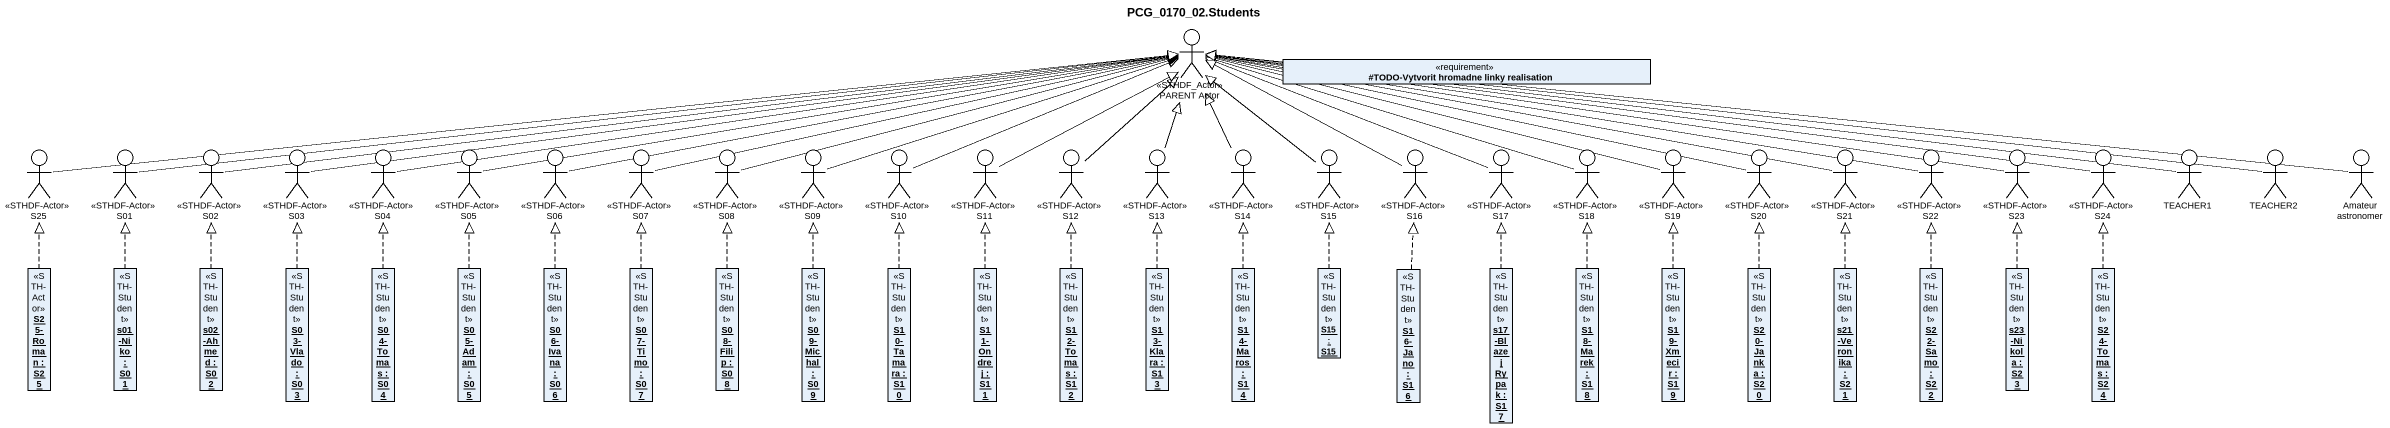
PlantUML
@startuml
title PCG_0170_02.Students
allowmixing
hide circle
hide empty members
actor "PARENT Actor" as PARENT_Actor <<STHDF_Actor>>
class "#TODO-Vytvorit hromadne linky realisation" as TODO_Vytvorit_hromadne <<requirement>>
actor S25 <<STHDF-Actor>>
actor S01 <<STHDF-Actor>>
actor S02 <<STHDF-Actor>>
actor S03 <<STHDF-Actor>>
actor S04 <<STHDF-Actor>>
actor S05 <<STHDF-Actor>>
actor S06 <<STHDF-Actor>>
actor S07 <<STHDF-Actor>>
actor S08 <<STHDF-Actor>>
actor S09 <<STHDF-Actor>>
actor S10 <<STHDF-Actor>>
actor S11 <<STHDF-Actor>>
actor S12 <<STHDF-Actor>>
actor S13 <<STHDF-Actor>>
actor S14 <<STHDF-Actor>>
actor S15 <<STHDF-Actor>>
actor S16 <<STHDF-Actor>>
actor S17 <<STHDF-Actor>>
actor S18 <<STHDF-Actor>>
actor S19 <<STHDF-Actor>>
actor S20 <<STHDF-Actor>>
actor S21 <<STHDF-Actor>>
actor S22 <<STHDF-Actor>>
actor S23 <<STHDF-Actor>>
actor S24 <<STHDF-Actor>>
actor TEACHER1
actor TEACHER2
actor "Amateur astronomer" as Amateur_astronomer
object "S25-Roman : S25" as S25_Roman <<STH-Actor>>
object "s01-Niko : S01" as s01_Niko <<STH-Student>>
object "s02-Ahmed : S02" as s02_Ahmed <<STH-Student>>
object "S03-Vlado : S03" as S03_Vlado <<STH-Student>>
object "S04-Tomas : S04" as S04_Tomas <<STH-Student>>
object "S05-Adam : S05" as S05_Adam <<STH-Student>>
object "S06-Ivana : S06" as S06_Ivana <<STH-Student>>
object "S07-Timo : S07" as S07_Timo <<STH-Student>>
object "S08-Filip : S08" as S08_Filip <<STH-Student>>
object "S09-Michal : S09" as S09_Michal <<STH-Student>>
object "S10-Tamara : S10" as S10_Tamara <<STH-Student>>
object "S11-Ondrej : S11" as S11_Ondrej <<STH-Student>>
object "S12-Tomas : S12" as S12_Tomas <<STH-Student>>
object "S13-Klara : S13" as S13_Klara <<STH-Student>>
object "S14-Maros : S14" as S14_Maros <<STH-Student>>
object "S15 : S15" as S15_2 <<STH-Student>>
object "S16-Jano : S16" as S16_Jano <<STH-Student>>
object "s17-Blazej Rypak : S17" as s17_Blazej_Rypak <<STH-Student>>
object "S18-Marek : S18" as S18_Marek <<STH-Student>>
object "S19-Xmecir : S19" as S19_Xmecir <<STH-Student>>
object "S20-Janka : S20" as S20_Janka <<STH-Student>>
object "s21-Veronika : S21" as s21_Veronika <<STH-Student>>
object "S22-Samo : S22" as S22_Samo <<STH-Student>>
object "s23-Nikola : S23" as s23_Nikola <<STH-Student>>
object "S24-Tomas : S24" as S24_Tomas <<STH-Student>>
S25 -right-|> PARENT_Actor
S01 -right-|> PARENT_Actor
S02 -right-|> PARENT_Actor
S03 -right-|> PARENT_Actor
S04 -right-|> PARENT_Actor
S05 -right-|> PARENT_Actor
S06 -right-|> PARENT_Actor
S07 -right-|> PARENT_Actor
S08 -right-|> PARENT_Actor
S09 -right-|> PARENT_Actor
S10 -right-|> PARENT_Actor
S11 -right-|> PARENT_Actor
S12 -up-|> PARENT_Actor
S13 -up-|> PARENT_Actor
S14 -up-|> PARENT_Actor
S15 -up-|> PARENT_Actor
S16 -left-|> PARENT_Actor
S17 -left-|> PARENT_Actor
S18 -left-|> PARENT_Actor
S19 -left-|> PARENT_Actor
S20 -left-|> PARENT_Actor
S21 -left-|> PARENT_Actor
S22 -left-|> PARENT_Actor
S23 -left-|> PARENT_Actor
S24 -left-|> PARENT_Actor
TEACHER1 -left-|> PARENT_Actor
TEACHER2 -left-|> PARENT_Actor
Amateur_astronomer -left-|> PARENT_Actor
S25_Roman .up.|> S25
s01_Niko .up.|> S01
s02_Ahmed .up.|> S02
S03_Vlado .up.|> S03
S04_Tomas .up.|> S04
S05_Adam .up.|> S05
S06_Ivana .up.|> S06
S07_Timo .up.|> S07
S08_Filip .up.|> S08
S09_Michal .up.|> S09
S10_Tamara .up.|> S10
S11_Ondrej .up.|> S11
S12_Tomas .up.|> S12
S13_Klara .up.|> S13
S14_Maros .up.|> S14
S15_2 .up.|> S15
S16_Jano .up.|> S16
s17_Blazej_Rypak .up.|> S17
S18_Marek .up.|> S18
S19_Xmecir .up.|> S19
S20_Janka .up.|> S20
s21_Veronika .up.|> S21
S22_Samo .up.|> S22
s23_Nikola .up.|> S23
S24_Tomas .up.|> S24
@enduml
